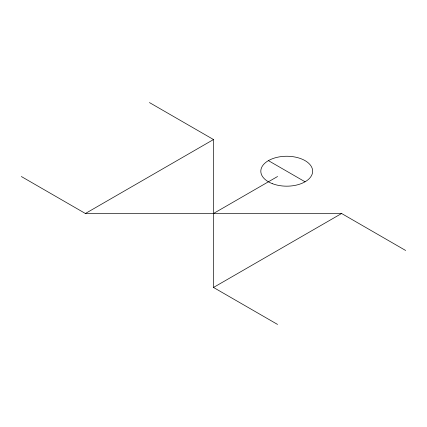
<?xml version="1.0" encoding="UTF-8"?>
<svg xmlns="http://www.w3.org/2000/svg" width="427" height="427" viewBox="0 0 427 427"><rect width="100%" height="100%" fill="white"/><g stroke="black" fill="none" stroke-linecap="round" stroke-linejoin="round"><path stroke-width="0.64" d="M21.35 176.522L85.4 213.5L213.5 139.544L213.5 287.456L277.55 324.435M213.521 213.484L277.571 176.506M213.5 287.456L341.6 213.5L405.65 250.478M85.4 213.5L341.6 213.5M268.412 160.632L305.059 181.795M149.45 102.565L213.5 139.544M272.57 183.743A25.914 14.961 0 0 0 312.612 172.033A25.914 14.961 0 0 0 275.025 157.867A25.914 14.961 0 0 0 272.57 183.743"/></g></svg>
